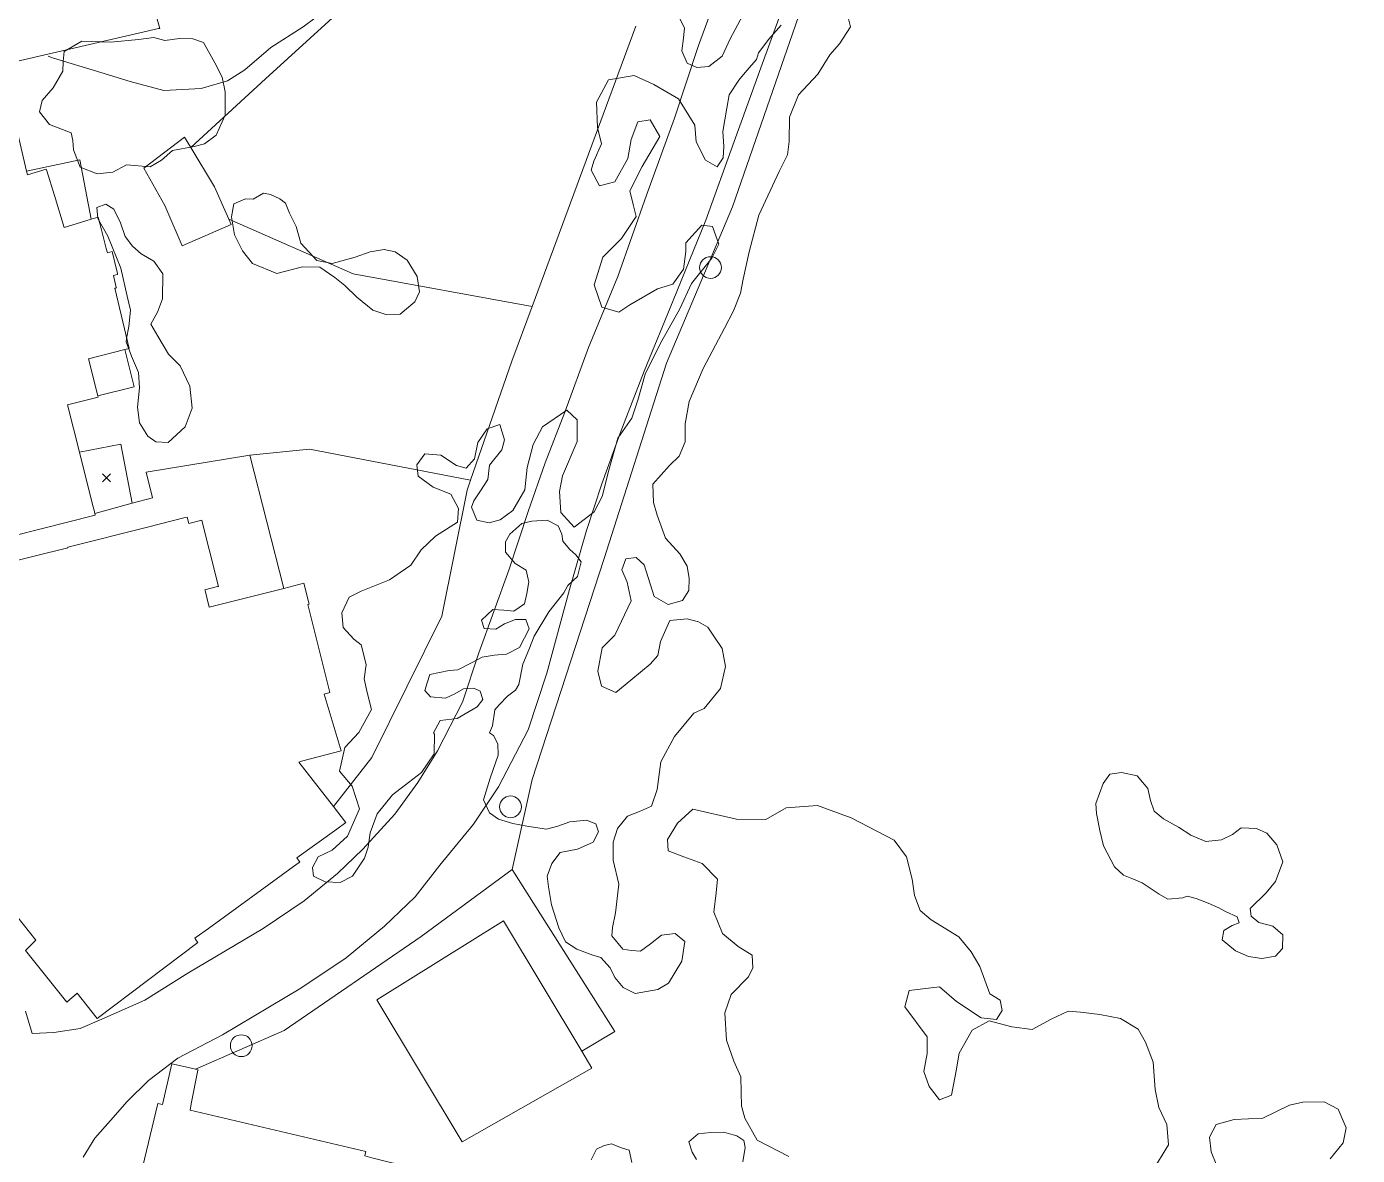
# Model space of a CAD drawing. Header units: metres. Extents: x 4652992 to 4879070, y 2074171 to 2309877.
# Drawn here: x 4653983.8 to 4654077.9, y 2307713.7 to 2307793.5 of the extents above; entities that cross this region are included whole.
import ezdxf

# ---------------------------------------------------------------- set-up
doc = ezdxf.new("R2010")
doc.units = ezdxf.units.M
doc.header["$MEASUREMENT"] = 0
doc.linetypes.add('DGN Style 3', pattern=[92.779933, 66.271381, -26.508552])
doc.layers.get('0').update_dxf_attribs({"color": 4, "lineweight": 0})
for name, color, linetype, lineweight in [('Level 18', 5, 'Continuous', 0), ('Level 20', 30, 'DGN Style 3', 0), ('Level 30', 5, 'Continuous', 0), ('Level 35', 4, 'Continuous', 0), ('Level 36', 1, 'Continuous', 0), ('Level 37', 3, 'Continuous', 0), ('Level 40', 1, 'Continuous', 0), ('Level 61', 4, 'Continuous', 0), ('Level 62', 4, 'Continuous', 0), ('Level 63', 3, 'Continuous', 0)]:
    doc.layers.add(name, color=color, linetype=linetype, lineweight=lineweight)

# ---------------------------------------------------------------- blocks, each defined once
blk = doc.blocks.new('POSTE')
at = {"color": 0, "linetype": 'ByBlock', "lineweight": -2}
blk.add_circle((0, 0), 0.770001, dxfattribs=at)
blk = doc.blocks.new('COTA')
at = {"color": 0, "linetype": 'ByBlock', "lineweight": -2, "ltscale": 10}
for p, q in [((0, 0), (-1.419522, -1.408457)), ((-1.408457, 1.419522), (0, 0)), ((1.419522, 1.408457), (0, 0)), ((0, 0), (1.408457, -1.419522))]:
    blk.add_line(p, q, dxfattribs=at)

msp = doc.modelspace()

# ---------------------------------------------------------------- linework, layer by layer
at = {"layer": 'Level 18', "color": 30}
for points in [[(4653983.690648, 2307723.862758, 1379.90629), (4653984.174625, 2307722.280322, 1379.961519), (4653985.710726, 2307722.353277, 1379.873191), (4653987.560364, 2307722.637256, 1379.654162), (4653989.101119, 2307723.299735, 1379.420823), (4653992.128164, 2307724.644824, 1379.046453), (4653995.174257, 2307726.542125, 1378.463228), (4654000.49836, 2307729.710566, 1377.028428), (4654003.400495, 2307731.649713, 1376.184339), (4654005.765271, 2307733.593549, 1375.460323), (4654007.542067, 2307735.300031, 1374.937755), (4654009.818498, 2307737.777362, 1374.048504), (4654011.44807, 2307740.025155, 1373.468543), (4654012.83441, 2307742.269759, 1372.894458), (4654014.612242, 2307745.698526, 1372.119086), (4654015.764118, 2307749.188545, 1371.379191), (4654017.872589, 2307755.022609, 1370.220599), (4654019.241705, 2307759.183348, 1369.527927), (4654020.442465, 2307762.623893, 1368.764784), (4654021.845998, 2307766.198192, 1367.795458), (4654023.503645, 2307770.771551, 1366.884497), (4654025.579039, 2307775.791305, 1365.603698), (4654027.607057, 2307781.536381, 1364.288775), (4654029.580168, 2307786.985358, 1362.976558), (4654031.282583, 2307792.135615, 1362.111469), (4654032.766425, 2307796.183421, 1361.08055)], [(4653987.768721, 2307713.540897, 1380.189143), (4653988.592617, 2307714.872884, 1380.027721), (4653989.716934, 2307716.116389, 1379.866477), (4653990.898606, 2307717.46227, 1379.671433), (4653992.388237, 2307718.95922, 1379.384256), (4653994.481138, 2307720.544288, 1378.956262), (4653997.63501, 2307722.188133, 1378.282717), (4654003.167618, 2307725.480658, 1377.056857), (4654006.384223, 2307727.629928, 1376.188147), (4654009.089455, 2307729.853616, 1375.356022), (4654011.261119, 2307731.93934, 1374.797859), (4654013.006996, 2307734.170094, 1374.217368), (4654015.372253, 2307737.06863, 1373.841609), (4654017.145573, 2307739.722062, 1373.200477), (4654019.235035, 2307743.751847, 1372.760596), (4654020.554193, 2307747.748706, 1371.679257), (4654022.16354, 2307753.674179, 1370.193568), (4654023.361388, 2307757.832028, 1369.274547), (4654024.460259, 2307761.133727, 1368.496697), (4654025.740671, 2307764.71508, 1367.70421), (4654027.443876, 2307769.104516, 1366.767944), (4654029.505855, 2307774.091824, 1365.610624), (4654031.808643, 2307779.787976, 1364.31021), (4654033.815509, 2307785.330169, 1362.944472), (4654035.686228, 2307790.543365, 1361.843059), (4654037.159197, 2307794.56151, 1361.084717)]]:
    msp.add_polyline3d(points, dxfattribs=at)
at = {"layer": 'Level 20', "linetype": 'Continuous'}
msp.add_polyline3d([(4653985.301924, 2307791.360137, 1377.77096), (4653985.600814, 2307791.258148, 1377.77096), (4653989.02051, 2307790.213606, 1377.170961), (4653991.10577, 2307789.570023, 1376.570961), (4653993.476134, 2307788.948842, 1376.27096), (4653996.127669, 2307789.084279, 1375.97096), (4653997.978054, 2307789.639399, 1375.370961), (4653999.199324, 2307790.40093, 1375.070961), (4654001.045857, 2307791.977451, 1374.47096), (4654003.341151, 2307793.446362, 1373.27096), (4654004.994318, 2307794.670245, 1372.97096)], dxfattribs=at)
at = {"layer": 'Level 30', "color": 1, "elevation": 1384.125303, "flags": 128}
msp.add_lwpolyline([(4654023.756305, 2307719.837707), (4654014.565859, 2307714.611401), (4654008.538509, 2307724.663729), (4654017.49115, 2307730.246522), (4654023.043582, 2307721.021812), (4654023.756305, 2307719.837707)], dxfattribs=at)
at = {"layer": 'Level 30', "color": 1}
for points in [[(4653990.525802, 2307802.747106, 1382.8017), (4653993.187995, 2307793.337676, 1383.6026), (4653993.110165, 2307793.318911, 1383.5768), (4653982.039516, 2307790.75719, 1379.9026), (4653983.780409, 2307783.233804, 1380.0961), (4653983.839128, 2307782.980048, 1380.1026), (4653985.161355, 2307783.390357, 1380.1026), (4653985.198259, 2307783.271432, 1380.0998), (4653985.740279, 2307781.524764, 1380.0575), (4653986.444682, 2307779.254812, 1380.0026), (4653987.595645, 2307779.611975, 1380.0026), (4653988.33278, 2307779.84072, 1380.0026), (4653988.83059, 2307779.995198, 1380.0026), (4653989.079627, 2307779.104954, 1379.9026), (4653989.39602, 2307777.781315, 1379.9026), (4653989.414802, 2307777.785804, 1383.4026), (4653989.48907, 2307777.475102, 1383.4026), (4653989.673597, 2307777.51921, 1383.4026), (4653989.828028, 2307777.556125, 1383.4026), (4653990.195778, 2307776.017635, 1383.4026), (4653990.213562, 2307775.943233, 1383.4026), (4653990.214238, 2307775.940408, 1383.4026), (4653990.189128, 2307775.934407, 1383.4026), (4653989.91634, 2307775.869201, 1383.4026), (4653990.1228, 2307775.00547, 1383.4026), (4653990.126946, 2307774.988125, 1383.4026), (4653990.089942, 2307774.97928, 1382.6516), (4653990.008701, 2307774.959861, 1381.0026), (4653991.02475, 2307770.709193, 1381.1198), (4653990.732745, 2307770.63578, 1381.128194), (4653988.144206, 2307769.984997, 1381.2026), (4653988.805577, 2307767.354344, 1381.2026), (4653988.830448, 2307767.255418, 1381.2026), (4653986.678544, 2307766.714409, 1380.8026), (4653987.52054, 2307763.365309, 1380.8026), (4653988.470397, 2307759.587182, 1380.8026), (4653988.546592, 2307759.28411, 1380.8026), (4653988.605313, 2307759.050542, 1380.8026), (4653988.639033, 2307758.916419, 1380.8026), (4653988.631958, 2307758.91464, 1380.8026), (4653979.105569, 2307756.519042, 1381.2026)], [(4653998.235721, 2307779.476263, 1378.225303), (4653994.785571, 2307777.963531, 1378.225303), (4653993.563784, 2307780.8118, 1378.625303), (4653992.078942, 2307783.45816, 1378.125303), (4653994.945657, 2307785.650498, 1378.125303), (4653995.383814, 2307784.925486, 1378.187201), (4653997.069261, 2307782.136601, 1378.425303), (4653998.06818, 2307779.858374, 1378.25403), (4653998.235721, 2307779.476263, 1378.225303)], [(4653979.532137, 2307754.822333, 1381.2026), (4653984.315841, 2307756.025002, 1381.2026), (4653986.694346, 2307756.622125, 1381.2026), (4653986.684113, 2307756.663335, 1383.0026), (4653992.324456, 2307758.08137, 1383.0026), (4653995.00123, 2307758.754336, 1383.0026), (4653995.131186, 2307758.787008, 1383.0026), (4653995.245247, 2307758.333321, 1383.0026), (4653996.171029, 2307758.566071, 1383.0026), (4653996.173771, 2307758.555162, 1383.0026), (4653996.693849, 2307756.486512, 1383.0471), (4653997.346827, 2307753.889244, 1383.1026), (4653997.281893, 2307753.872919, 1383.1161), (4653996.383878, 2307753.647149, 1383.3026), (4653996.395701, 2307753.600124, 1383.1719), (4653996.691394, 2307752.423984, 1379.9026), (4654001.959112, 2307753.748338, 1380.217167), (4654003.389774, 2307754.10802, 1380.3026), (4654003.761869, 2307752.627983, 1380.3026), (4654003.679883, 2307752.607371, 1383.4989), (4654003.659267, 2307752.602188, 1384.3026), (4654005.219454, 2307746.396424, 1384.4036), (4654004.814341, 2307746.274516, 1384.5026), (4654006.02229, 2307742.260374, 1384.7253), (4654003.208096, 2307741.518923, 1381.5131), (4654003.023759, 2307741.470208, 1381.3026), (4654005.475164, 2307738.320848, 1381.376818), (4654006.326706, 2307737.226858, 1381.4026), (4654006.346599, 2307737.201301, 1381.4026), (4654005.703985, 2307736.73419, 1381.4026), (4654002.885255, 2307734.68528, 1381.4026), (4654003.051464, 2307734.456624, 1383.7196), (4654003.093292, 2307734.39908, 1384.3026), (4654002.909176, 2307734.265249, 1384.2977), (4653996.644021, 2307729.711162, 1384.1286), (4653995.770305, 2307729.076066, 1384.1051), (4653995.678931, 2307729.009647, 1384.1026), (4653995.799978, 2307728.829686, 1384.1026), (4653995.884671, 2307728.703773, 1384.1026), (4653988.77777, 2307723.340225, 1384.1253), (4653987.365053, 2307725.136689, 1382.2253), (4653986.613004, 2307724.49806, 1382.2253), (4653983.694748, 2307728.14956, 1382.2253), (4653984.433143, 2307728.865015, 1382.2253), (4653983.090996, 2307730.571739, 1384.3253)], [(4653995.415088, 2307717.294863, 1382.0689), (4653995.344135, 2307716.867302, 1384.3426), (4654007.76463, 2307713.939128, 1384.6253), (4654007.766987, 2307713.936725, 1383.1515), (4654007.687822, 2307713.627218, 1382.4426), (4654008.198735, 2307713.496539, 1382.4674), (4654009.609699, 2307713.135649, 1382.5358), (4654009.750644, 2307713.099599, 1382.5426), (4654006.731935, 2307701.297399, 1382.6253), (4654004.532876, 2307701.864035, 1383.0162), (4654004.384243, 2307701.902334, 1383.0426), (4654004.456655, 2307702.226231, 1384.251), (4654004.504099, 2307702.438446, 1385.0426), (4653990.257166, 2307705.623552, 1385.1377), (4653993.051546, 2307717.324657, 1384.5426), (4653993.382885, 2307717.247596, 1382.1426), (4653994.054894, 2307720.137037, 1382.1426), (4653995.022098, 2307719.912091, 1382.1426), (4653995.712699, 2307719.751475, 1382.1426), (4653995.898859, 2307719.708179, 1382.1426), (4653995.895914, 2307719.695514, 1382.1524), (4653995.415088, 2307717.294863, 1382.0689)]]:
    msp.add_polyline3d(points, dxfattribs=at)
at = {"layer": 'Level 35', "elevation": 1379.321088, "flags": 128}
msp.add_lwpolyline([(4653988.33278, 2307779.84072), (4653987.547313, 2307784.047835), (4653983.780409, 2307783.233804)], dxfattribs=at)
at = {"layer": 'Level 35', "extrusion": (0.0358623046725575, 0.009003321372391, 0.9993161838516567), "elevation": 189059.911423, "flags": 128}
msp.add_lwpolyline([(1105078.806798, -5072323.042818), (1105078.802434, -5072325.712825), (1105081.52021, -5072325.712825)], dxfattribs=at)
at = {"layer": 'Level 35'}
msp.add_polyline3d([(4654001.959112, 2307753.748338, 1378.821088), (4653999.567612, 2307763.159999, 1378.821088), (4653992.228266, 2307761.954194, 1379.021088), (4653992.673021, 2307760.152257, 1379.421088), (4653991.235286, 2307759.762855, 1379.687453), (4653988.605313, 2307759.050542, 1380.174701)], dxfattribs=at)
at = {"layer": 'Level 36'}
msp.add_polyline3d([(4653995.712699, 2307719.751475, 1381.966746), (4654002.00056, 2307722.479894, 1381.966746), (4654011.688727, 2307729.141881, 1380.366747), (4654018.103193, 2307733.866198, 1379.866747), (4654025.376514, 2307722.42803, 1379.866747), (4654023.043582, 2307721.021812, 1379.866747)], dxfattribs=at)
at = {"layer": 'Level 37', "extrusion": (0.2809797300971458, 0.2512396874609295, 0.9262445739215261), "elevation": 1888760.393278, "flags": 128}
msp.add_lwpolyline([(-1381811.964863, -4637768.737296), (-1381801.816996, -4637760.206252), (-1381793.052072, -4637755.915022)], dxfattribs=at)
at = {"layer": 'Level 37', "extrusion": (0.2776794023428287, -0.0505303697443126, 0.9593439587801826), "elevation": 1177030.456362, "flags": 128}
msp.add_lwpolyline([(3103698.916557, -3995890.015915), (3103700.093978, -3995894.267622), (3103699.968072, -3995906.341886)], dxfattribs=at)
at = {"layer": 'Level 37'}
for points in [[(4654018.103193, 2307733.866198, 1379.8667), (4654019.527773, 2307740.234184, 1377.4211), (4654024.610349, 2307755.854862, 1374.4211), (4654029.018256, 2307769.679492, 1370.5211), (4654033.695976, 2307780.731669, 1368.4211), (4654040.387776, 2307800.037999, 1363.1535), (4654049.217695, 2307825.033381, 1358.4635), (4654053.323286, 2307835.793734, 1357.2735), (4654064.56222, 2307849.963315, 1354.8935), (4654083.019404, 2307868.957984, 1349.9235), (4654095.326872, 2307881.446049, 1348.7335), (4654114.482277, 2307902.768604, 1340.9635)], [(4654006.993782, 2307795.549119, 1373.7211), (4654000.660098, 2307789.773948, 1376.1211), (4653995.383814, 2307784.925486, 1376.950469)], [(4654005.475164, 2307738.320848, 1379.709231), (4654008.192248, 2307741.799845, 1379.4211), (4654013.143725, 2307751.770384, 1376.6211), (4654014.920942, 2307760.688823, 1374.3211), (4654015.165035, 2307761.390461, 1374.213265), (4654018.089966, 2307769.798063, 1372.9211), (4654019.528042, 2307773.676084, 1372.105553), (4654021.440286, 2307778.832784, 1371.0211), (4654026.848187, 2307793.488874, 1368.2211)]]:
    msp.add_polyline3d(points, dxfattribs=at)
at = {"layer": 'Level 40', "color": 3}
for points in [[(4654041.817901, 2307794.301099, 1364.2), (4654042.044519, 2307793.447627, 1364.8), (4654041.266728, 2307792.251775, 1364.8), (4654040.567747, 2307791.470109, 1364.8), (4654039.718458, 2307790.098294, 1365.4), (4654038.347763, 2307788.646472, 1366.3), (4654037.72092, 2307787.053588, 1366.6), (4654037.700029, 2307785.342198, 1366.6), (4654037.578998, 2307784.386047, 1366.6), (4654036.990576, 2307783.216878, 1366.6), (4654035.55647, 2307780.136984, 1367.5), (4654034.864419, 2307777.529979, 1368.7), (4654034.442202, 2307775.606485, 1369.6), (4654034.252019, 2307774.607413, 1369.6), (4654033.771943, 2307773.361136, 1369.6), (4654033.116377, 2307772.149808, 1369.6), (4654031.607775, 2307769.294754, 1370.5), (4654030.622357, 2307766.95128, 1371.4), (4654030.346746, 2307765.377035, 1372), (4654030.345755, 2307764.100679, 1372), (4654029.91191, 2307763.092888, 1372), (4654029.24235, 2307762.435954, 1372), (4654028.047181, 2307761.110853, 1372.6), (4654028.104427, 2307759.823961, 1372.6), (4654028.356142, 2307758.923528, 1372.6), (4654028.951225, 2307757.286666, 1372.6), (4654029.974161, 2307756.193329, 1373.2), (4654030.497868, 2307755.310179, 1373.5), (4654030.632901, 2307754.434198, 1373.5), (4654030.593475, 2307753.592921, 1373.5), (4654030.158093, 2307752.891035, 1373.5), (4654029.13859, 2307752.608551, 1373.5), (4654028.15846, 2307753.167396, 1373.5), (4654027.443032, 2307755.40458, 1374.4), (4654026.881882, 2307755.940236, 1374.4), (4654026.140397, 2307755.845455, 1374.4), (4654025.868653, 2307755.05145, 1374.4), (4654026.246993, 2307754.188705, 1374.4), (4654026.536433, 2307752.859049, 1374.4), (4654025.378847, 2307750.449934, 1375), (4654024.470799, 2307749.533518, 1376.2), (4654024.160487, 2307747.903603, 1376.2), (4654024.435557, 2307746.821904, 1376.2), (4654025.434006, 2307746.381874, 1376.2), (4654026.502397, 2307747.256991, 1376.2), (4654027.87581, 2307748.380083, 1375), (4654028.415209, 2307748.999094, 1375), (4654028.603905, 2307749.990379, 1375), (4654029.268405, 2307751.480044, 1374.7), (4654030.496, 2307751.599195, 1374.7), (4654031.297528, 2307751.379272, 1374.7), (4654031.94963, 2307751.00745, 1374.7), (4654032.372079, 2307750.37861, 1374.7), (4654032.963889, 2307749.486694, 1375), (4654033.206054, 2307748.228374, 1375), (4654032.848443, 2307746.665691, 1375), (4654031.678613, 2307745.264328, 1375), (4654030.951638, 2307744.924646, 1375), (4654029.593221, 2307743.273777, 1375.3), (4654028.627345, 2307741.47481, 1376.5), (4654028.373999, 2307739.523271, 1377.4), (4654027.968314, 2307738.337537, 1377.4), (4654027.117159, 2307737.963765, 1377.4), (4654026.27702, 2307737.648081, 1377.4), (4654025.568581, 2307736.763509, 1377.4), (4654025.264889, 2307735.798596, 1377.4), (4654025.263897, 2307734.532401, 1377.4), (4654025.658443, 2307732.825871, 1378.3), (4654025.413263, 2307730.808293, 1378.9), (4654025.214617, 2307729.764677, 1378.9), (4654025.161949, 2307729.173449, 1378.9), (4654025.941534, 2307728.236785, 1378.9), (4654026.54591, 2307728.155348, 1378.6), (4654027.191792, 2307728.087544, 1378.6), (4654027.890331, 2307728.611201, 1378.6), (4654028.668622, 2307729.239398, 1378.6), (4654029.64709, 2307729.346383, 1378.6), (4654030.319956, 2307728.791707, 1378.6), (4654030.112765, 2307727.388313, 1378.6), (4654029.157933, 2307725.832079, 1378.6), (4654028.412776, 2307725.377811, 1378.6), (4654026.801902, 2307725.094997, 1378.6), (4654025.964144, 2307725.524832, 1378.9), (4654025.382214, 2307726.241782, 1378.9), (4654025.031038, 2307726.913032, 1378.9), (4654024.391384, 2307727.641454, 1378.9), (4654023.825464, 2307727.813758, 1378.9), (4654022.68985, 2307728.24136, 1379.2), (4654021.890923, 2307728.760545, 1379.2), (4654021.421979, 2307729.755663, 1379.2), (4654020.890328, 2307731.364697, 1379.2), (4654020.674421, 2307732.650368, 1378.9), (4654020.576067, 2307733.391961, 1378.9), (4654020.925817, 2307734.285383, 1378.9), (4654021.495337, 2307735.075017, 1378.9), (4654022.73482, 2307735.313766, 1378), (4654023.849681, 2307735.815641, 1378), (4654024.224461, 2307736.524547, 1378), (4654024.035055, 2307737.10438, 1378), (4654023.363842, 2307737.358063, 1378), (4654022.18543, 2307737.248615, 1378.3), (4654021.346207, 2307736.933308, 1378.3), (4654020.52904, 2307736.734058, 1378.3), (4654019.1524, 2307736.923789, 1378.9), (4654018.171273, 2307737.118437, 1378.9), (4654017.154454, 2307737.440524, 1378.9), (4654016.517031, 2307737.867889, 1378.9), (4654016.094417, 2307738.794273, 1378.9), (4654016.565736, 2307740.32561, 1378.9), (4654017.117984, 2307741.955399, 1377.7), (4654017.088323, 2307742.745053, 1377.7), (4654016.783106, 2307743.348261, 1377.7), (4654016.516098, 2307743.521858, 1377.7), (4654016.731938, 2307744.035032, 1376.8), (4654016.884519, 2307745.151821, 1376.8), (4654017.19369, 2307745.513025, 1376.8), (4654017.789857, 2307746.11907, 1376.8), (4654018.352769, 2307746.550583, 1376.8), (4654018.593567, 2307746.941515, 1375.9), (4654018.870871, 2307748.397728, 1375.9), (4654019.30244, 2307749.400091, 1375.9), (4654019.664927, 2307750.355703, 1375.9), (4654020.715534, 2307752.081208, 1375.9), (4654021.770941, 2307753.431296, 1375.6), (4654022.049013, 2307753.943266, 1374.3195), (4654022.732224, 2307754.574244, 1374.1), (4654022.990503, 2307755.613847, 1374.1), (4654022.603331, 2307756.115133, 1374.1), (4654022.19391, 2307756.499632, 1374.1), (4654021.701581, 2307757.082467, 1374.1), (4654021.616155, 2307757.584354, 1374.1), (4654021.367458, 2307758.179342, 1374.1), (4654020.598091, 2307758.574886, 1374.1), (4654019.496045, 2307758.491108, 1374.1), (4654018.800909, 2307758.326347, 1374.1), (4654017.936367, 2307757.589097, 1374.1), (4654017.650701, 2307757.039742, 1374.1), (4654017.633505, 2307756.315736, 1374.1), (4654018.325147, 2307755.511366, 1374.1), (4654019.094814, 2307755.029414, 1375), (4654019.24932, 2307754.402555, 1375), (4654019.298772, 2307754.201922, 1375), (4654019.143273, 2307753.385378, 1375), (4654018.986876, 2307752.642035, 1375.3), (4654018.226377, 2307752.127653, 1375.3), (4654017.518838, 2307752.207803, 1375.3), (4654016.742125, 2307752.241191, 1375.3), (4654015.937103, 2307751.493545, 1375.3), (4654016.127376, 2307750.911119, 1375.3), (4654016.96216, 2307750.866225, 1375.3), (4654017.573336, 2307751.228825, 1375.3), (4654018.358593, 2307751.556801, 1375.3), (4654019.0772, 2307751.534966, 1375.3), (4654019.314371, 2307750.88276, 1375.3), (4654018.641689, 2307749.564291, 1375.3), (4654017.849664, 2307749.157642, 1375.3), (4654017.707058, 2307749.084424, 1375.3), (4654016.8501, 2307749.012663, 1375.3), (4654015.981994, 2307748.882592, 1375.3), (4654015.243559, 2307748.484685, 1375.3), (4654014.267674, 2307747.997028, 1376.2), (4654013.654703, 2307747.937502, 1376.2), (4654012.279466, 2307747.666778, 1376.2), (4654012.103958, 2307747.073623, 1376.2), (4654011.941667, 2307746.525138, 1376.2), (4654012.338925, 2307746.083621, 1376.2), (4654013.404638, 2307745.992844, 1376.2), (4654014.061984, 2307746.28533, 1376.2), (4654014.672426, 2307746.647547, 1376.2), (4654015.401292, 2307746.684067, 1376.2), (4654015.842827, 2307746.475504, 1376.2), (4654016.03284, 2307745.893895, 1376.2), (4654015.632128, 2307745.369174, 1376.2), (4654014.231474, 2307744.547596, 1377.1), (4654013.024384, 2307744.412913, 1378), (4654012.542667, 2307743.526436, 1378), (4654012.63207, 2307743.438471, 1378.6), (4654012.608944, 2307742.058135, 1378.6), (4654011.697279, 2307740.733695, 1378.6), (4654010.780549, 2307740.012354, 1378.6), (4654009.657293, 2307739.151273, 1378.6), (4654008.561074, 2307737.802968, 1378.6), (4654008.064665, 2307736.456053, 1378.6), (4654007.934514, 2307735.458044, 1378.6), (4654007.66419, 2307734.668488, 1378.6), (4654006.821062, 2307733.390188, 1378.6), (4654005.959321, 2307732.958704, 1378.6), (4654004.885994, 2307732.990737, 1378.6), (4654004.063377, 2307733.394699, 1378.6), (4654004.000581, 2307734.00947, 1378.6), (4654004.386552, 2307734.776209, 1378.6), (4654005.375003, 2307735.242787, 1378.6), (4654006.462895, 2307736.231654, 1378.6), (4654007.312085, 2307738.171159, 1378.6), (4654006.80414, 2307739.772094, 1379.5), (4654005.905771, 2307740.827526, 1380.1), (4654006.283297, 2307742.495132, 1380.1), (4654007.264323, 2307743.562187, 1380.1), (4654008.17162, 2307745.184545, 1380.1), (4654007.862389, 2307746.38753, 1380.1), (4654007.651267, 2307747.362034, 1379.5), (4654007.781236, 2307748.358568, 1379.5), (4654007.447134, 2307749.747992, 1379.5), (4654006.917771, 2307750.167091, 1379.8), (4654006.174059, 2307750.976123, 1379.8), (4654006.073285, 2307752.018065, 1379.8), (4654006.582352, 2307753.119105, 1379.8), (4654007.44242, 2307753.549212, 1379.8), (4654009.450731, 2307754.352022, 1379.8), (4654010.952652, 2307755.393501, 1378.6), (4654011.684281, 2307756.470808, 1377.4), (4654012.696053, 2307757.434809, 1376.2), (4654014.245286, 2307758.425874, 1375.3), (4654014.306881, 2307759.381828, 1375.3), (4654013.776886, 2307760.395, 1375.3), (4654012.535076, 2307760.893415, 1375.6), (4654011.456979, 2307761.669988, 1376.2), (4654011.369273, 2307762.473089, 1376.2), (4654011.941489, 2307763.265669, 1376.2), (4654013.065158, 2307763.162805, 1376.2), (4654014.165593, 2307762.435585, 1375.3), (4654014.851048, 2307762.238613, 1375.3), (4654015.459767, 2307762.90406, 1375.3), (4654015.681859, 2307764.070028, 1375.3), (4654016.346065, 2307765.026901, 1375.3), (4654017.247431, 2307765.331424, 1375.3), (4654017.581005, 2307764.236388, 1375.3), (4654017.389733, 2307763.548407, 1375.3), (4654016.518139, 2307762.451303, 1375.3), (4654016.398217, 2307761.437842, 1375), (4654015.883168, 2307760.632306, 1375), (4654015.390322, 2307759.943398, 1375), (4654015.243371, 2307759.488331, 1375), (4654015.610468, 2307758.56774, 1375), (4654016.492267, 2307758.38209, 1374.7), (4654017.256064, 2307758.5935, 1374.7), (4654018.166816, 2307759.260143, 1374.7), (4654019.013257, 2307760.708721, 1374.1), (4654019.162591, 2307762.298563, 1373.5), (4654019.590681, 2307763.912077, 1373.5), (4654020.254038, 2307765.175336, 1373.5), (4654021.986926, 2307766.34679, 1373.5), (4654022.701278, 2307765.65851, 1373.5), (4654022.71393, 2307764.139413, 1373.5), (4654021.674789, 2307761.694215, 1374.1), (4654021.4635, 2307760.584678, 1374.1), (4654021.545388, 2307759.113716, 1374.1), (4654022.494148, 2307758.076368, 1374.1), (4654023.909545, 2307759.150225, 1372.9), (4654024.481695, 2307760.250697, 1372.9), (4654024.954582, 2307762.099469, 1372.9), (4654025.573624, 2307764.374805, 1371.7), (4654026.574129, 2307765.789035, 1370.5), (4654026.995345, 2307767.04566, 1370.5), (4654027.528321, 2307768.889289, 1370.5), (4654028.578688, 2307771.046364, 1369.9), (4654029.962661, 2307773.498664, 1368.7), (4654030.789895, 2307775.288611, 1368.7), (4654032.225244, 2307777.079279, 1368.7), (4654032.719784, 2307778.080159, 1368.7), (4654032.288357, 2307779.326918, 1368.7), (4654031.515677, 2307779.420063, 1368.7), (4654030.395423, 2307778.181363, 1369.3), (4654030.400522, 2307777.569993, 1369.3), (4654030.223943, 2307776.323477, 1369.3), (4654029.473265, 2307775.2525, 1369.3), (4654028.377448, 2307774.921736, 1369.3), (4654026.430531, 2307773.79217, 1369.9), (4654025.664081, 2307773.274137, 1369.9), (4654024.458127, 2307773.636595, 1369.9), (4654023.907761, 2307775.210162, 1369.9), (4654024.522202, 2307777.161299, 1369.9), (4654025.848388, 2307778.476213, 1369), (4654026.876105, 2307780.042141, 1369), (4654026.670354, 2307780.87711, 1369), (4654026.428443, 2307781.841443, 1369), (4654027.30283, 2307783.559964, 1369), (4654028.55958, 2307785.690507, 1369), (4654027.871615, 2307786.86606, 1369), (4654026.995724, 2307786.735734, 1369), (4654026.514992, 2307785.488287, 1369), (4654026.288243, 2307784.127994, 1369.6), (4654025.36728, 2307782.481476, 1369.6), (4654024.282907, 2307782.209855, 1369.6), (4654023.701253, 2307783.302281, 1369.6), (4654023.882924, 2307783.937201, 1369.6), (4654024.421819, 2307785.171947, 1369.6), (4654024.155168, 2307786.323512, 1369.6), (4654024.070181, 2307788.109971, 1369.6), (4654024.921497, 2307789.709277, 1369.6), (4654026.741537, 2307790.016608, 1369.6), (4654028.137098, 2307789.371584, 1369.6), (4654029.873805, 2307788.361519, 1368.7), (4654031.039749, 2307786.48545, 1367.5), (4654031.119885, 2307785.306661, 1367.5), (4654031.786853, 2307784.010665, 1367.5), (4654032.610942, 2307783.540087, 1367.5), (4654033.039026, 2307784.188941, 1367.5), (4654033.067583, 2307784.97878, 1367.5), (4654032.997615, 2307786.035527, 1366.9), (4654033.285994, 2307787.696482, 1366.3), (4654033.465903, 2307788.641416, 1366.3), (4654034.149793, 2307789.669506, 1366.3), (4654034.707416, 2307790.354974, 1366.3), (4654035.380416, 2307791.146587, 1365.7), (4654035.529269, 2307791.607676, 1365.7), (4654036.261267, 2307792.565699, 1365.7), (4654037.122129, 2307793.559248, 1365.7)], [(4654034.396203, 2307794.231652, 1365.4), (4654033.5338, 2307792.608657, 1366.6), (4654032.960308, 2307791.368174, 1367.2), (4654032.028692, 2307790.636094, 1367.2), (4654031.161846, 2307790.564492, 1367.2), (4654030.491, 2307790.882282, 1367.2), (4654030.108586, 2307791.754686, 1367.2), (4654030.218342, 2307792.651141, 1367.2), (4654030.294403, 2307793.370647, 1367.2), (4654029.707199, 2307794.524113, 1367.5)], [(4653986.432412, 2307791.698867, 1379.8), (4653987.692319, 2307792.442844, 1380.1), (4653989.734104, 2307792.36646, 1381), (4653991.702171, 2307792.545945, 1381.6), (4653992.783124, 2307792.682698, 1381.6), (4653993.562605, 2307792.468052, 1381.6), (4653994.586992, 2307792.616085, 1381.6), (4653995.522473, 2307792.605461, 1381.6), (4653996.291026, 2307792.334191, 1381.6), (4653997.08405, 2307790.904734, 1380.7), (4653997.608779, 2307789.88476, 1379.5), (4653997.830483, 2307788.84953, 1378.9), (4653997.810198, 2307787.200273, 1378.9), (4653997.188209, 2307785.789265, 1378.9), (4653996.36713, 2307785.185596, 1378.9), (4653995.62193, 2307784.980097, 1378.9), (4653994.096438, 2307784.694166, 1378.9), (4653993.321038, 2307784.022203, 1378.9), (4653992.52579, 2307783.536899, 1378.3), (4653990.847618, 2307783.694538, 1378.3), (4653989.866058, 2307783.181061, 1378.3), (4653988.779343, 2307783.043241, 1378.3), (4653987.574146, 2307783.520254, 1378.3), (4653987.099423, 2307784.738314, 1378.3), (4653987.048633, 2307785.39879, 1378.3), (4653986.920549, 2307785.946202, 1379.2), (4653985.389493, 2307786.539463, 1379.8), (4653984.680874, 2307787.447813, 1379.8), (4653984.889259, 2307788.232035, 1379.8), (4653985.650699, 2307789.141717, 1379.8), (4653986.342193, 2307790.30126, 1379.8), (4653986.358988, 2307791.005723, 1379.8), (4653986.432412, 2307791.698867, 1379.8)], [(4653999.788652, 2307781.250453, 1378), (4654000.521396, 2307781.695465, 1378), (4654001.03206, 2307781.593535, 1378), (4654001.68035, 2307781.286765, 1378), (4654002.090818, 2307780.968346, 1378), (4654002.36855, 2307780.262567, 1378), (4654002.840646, 2307779.340645, 1378), (4654003.172193, 2307778.154682, 1376.8), (4654004.308752, 2307776.921224, 1376.2), (4654005.38957, 2307776.705643, 1376.2), (4654007.001632, 2307777.154326, 1376.5), (4654008.076848, 2307777.532329, 1376.5), (4654009.051645, 2307777.693338, 1376.5), (4654009.847448, 2307777.534562, 1376.5), (4654010.680768, 2307776.953588, 1376.5), (4654011.405305, 2307775.801897, 1376.5), (4654011.550587, 2307774.706529, 1376.5), (4654011.23871, 2307773.998551, 1376.5), (4654010.190372, 2307773.141171, 1376.5), (4654009.180541, 2307773.105524, 1376.5), (4654008.25361, 2307773.40631, 1375.9), (4654007.13241, 2307774.341532, 1375.9), (4654006.284787, 2307775.162934, 1375.9), (4654005.564296, 2307775.721777, 1375.9), (4654004.524083, 2307776.463024, 1375.9), (4654003.285313, 2307776.472839, 1375.9), (4654001.464885, 2307776.007452, 1376.8), (4653999.757593, 2307776.70381, 1377.4), (4653999.04691, 2307777.614941, 1377.4), (4653998.483855, 2307778.731781, 1378), (4653998.257907, 2307780.018591, 1378), (4653998.431653, 2307780.929995, 1378), (4653999.267092, 2307781.295421, 1378), (4653999.788652, 2307781.250453, 1378)], [(4653991.196805, 2307770.16913, 1380.4), (4653990.807825, 2307771.184368, 1379.8), (4653990.851165, 2307771.41166, 1379.8), (4653991.013687, 2307772.263996, 1379.8), (4653991.117148, 2307773.422997, 1379.8), (4653990.894188, 2307774.411134, 1379.8), (4653990.448262, 2307776.387436, 1379.8), (4653989.526284, 2307778.636288, 1379.5), (4653988.82589, 2307779.897194, 1379.5), (4653988.74023, 2307780.68142, 1379.5), (4653989.371762, 2307780.909473, 1379.5), (4653989.951511, 2307780.557763, 1379.5), (4653990.412001, 2307779.58077, 1379.5), (4653990.755915, 2307778.625486, 1380.1), (4653991.270105, 2307777.933397, 1380.1), (4653991.873354, 2307777.400416, 1380.1), (4653992.767647, 2307776.868029, 1380.4), (4653993.418739, 2307775.972198, 1380.4), (4653993.376835, 2307774.212905, 1380.4), (4653993.023177, 2307773.281728, 1380.4), (4653992.567215, 2307772.429838, 1380.4), (4653993.04865, 2307771.567885, 1380.4), (4653993.804469, 2307770.297745, 1380.4), (4653994.646832, 2307769.481775, 1380.4), (4653995.313571, 2307768.052703, 1380.4), (4653995.484614, 2307766.486716, 1380.4), (4653994.998696, 2307765.169379, 1380.4), (4653993.788376, 2307764.055117, 1380.4), (4653992.918374, 2307764.110453, 1380.4), (4653992.350338, 2307764.518159, 1380.4), (4653991.766576, 2307765.459349, 1380.4), (4653991.622038, 2307766.548815, 1380.4), (4653991.768695, 2307767.93385, 1380.4), (4653991.68072, 2307769.012048, 1380.4), (4653991.196805, 2307770.16913, 1380.4)], [(4654059.890442, 2307739.948121, 1367.5), (4654060.361357, 2307740.607627, 1367.5), (4654061.191296, 2307740.7324, 1367.5), (4654062.313483, 2307740.488965, 1366.9), (4654063.064012, 2307739.586234, 1366.9), (4654063.248554, 2307738.737955, 1366.9), (4654063.509867, 2307737.990385, 1366.9), (4654064.157464, 2307737.455992, 1366.9), (4654065.21904, 2307736.873719, 1366.3), (4654066.089476, 2307736.294756, 1366.3), (4654067.158467, 2307735.850459, 1366.3), (4654068.278074, 2307735.976312, 1366.3), (4654069.040515, 2307736.3471, 1366.3), (4654069.646851, 2307736.806876, 1366.3), (4654070.73442, 2307736.764974, 1366.3), (4654071.480393, 2307736.442815, 1366.3), (4654072.186291, 2307735.606519, 1366.3), (4654072.595589, 2307734.423052, 1366.3), (4654072.097189, 2307733.013672, 1366.3), (4654071.427203, 2307732.218421, 1366.3), (4654070.293884, 2307731.108946, 1366.3), (4654070.364961, 2307730.572702, 1366.3), (4654070.912406, 2307730.116011, 1366.3), (4654071.901862, 2307729.861722, 1366.3), (4654072.594685, 2307729.260191, 1366.3), (4654072.580779, 2307728.276737, 1366.3), (4654072.075035, 2307727.738889, 1366.3), (4654071.122345, 2307727.579721, 1366.3), (4654070.167155, 2307727.711113, 1366.3), (4654069.265035, 2307728.122071, 1366.3), (4654068.31548, 2307728.890567, 1366.3), (4654068.442982, 2307729.561516, 1366.3), (4654069.028099, 2307729.909613, 1366.3), (4654069.525757, 2307730.10099, 1366.3), (4654069.377862, 2307730.53645, 1366.3), (4654068.539621, 2307730.891096, 1366.6), (4654068.071582, 2307731.157925, 1366.6), (4654067.325793, 2307731.479862, 1366.6), (4654066.468873, 2307731.823854, 1366.6), (4654065.842348, 2307731.975992, 1367.2), (4654065.533, 2307731.863533, 1367.2), (4654064.480857, 2307731.78254, 1367.2), (4654063.857227, 2307732.138052, 1367.2), (4654062.663086, 2307732.923685, 1367.8), (4654061.91843, 2307733.245132, 1367.8), (4654061.329534, 2307733.47778, 1367.8), (4654060.693321, 2307734.067222, 1367.8), (4654059.916366, 2307735.540533, 1367.5), (4654059.663418, 2307736.633435, 1367.5), (4654059.431691, 2307737.83799, 1367.5), (4654059.392548, 2307738.540893, 1367.5), (4654059.890442, 2307739.948121, 1367.5)], [(4654037.6647, 2307713.5802, 1377.5736), (4654035.4477, 2307714.7347, 1378.4736), (4654034.5596, 2307716.3018, 1378.4736), (4654034.348, 2307717.0586, 1378.4736), (4654034.3243, 2307717.1435, 1378.4736), (4654034.316, 2307718.139, 1378.4736), (4654034.2702, 2307719.2233, 1377.2736), (4654033.7846, 2307720.3152, 1377.2736), (4654033.2766, 2307721.8098, 1377.2736), (4654033.1462, 2307723.7275, 1377.2736), (4654033.5927, 2307725.033, 1377.2736), (4654034.821, 2307726.2832, 1377.2736), (4654035.1397, 2307726.917, 1377.2736), (4654035.0714, 2307727.8243, 1376.3736), (4654034.0932, 2307728.417, 1376.3736), (4654032.9785, 2307729.3359, 1376.3736), (4654032.3742, 2307730.8516, 1376.3736), (4654032.5346, 2307732.2157, 1376.3736), (4654032.6219, 2307733.1955, 1376.3736), (4654031.5437, 2307734.3067, 1376.3736), (4654030.2419, 2307734.7644, 1376.3736), (4654029.1313, 2307735.1841, 1376.3736), (4654029.0863, 2307735.9908, 1376.3736), (4654029.8021, 2307737.1451, 1376.3736), (4654030.882, 2307738.1273, 1376.3736), (4654033.974, 2307737.4238, 1375.4736), (4654036.0431, 2307737.4157, 1375.1736), (4654037.4891, 2307738.2274, 1375.1736), (4654039.7051, 2307738.3867, 1375.1736), (4654042.0749, 2307737.5314, 1373.9736), (4654045.1204, 2307735.9352, 1373.0736), (4654045.9928, 2307734.7604, 1373.0736), (4654046.3894, 2307733.1791, 1373.0736), (4654046.5715, 2307732.0411, 1373.0736), (4654046.9639, 2307730.9616, 1373.0736), (4654047.736, 2307730.3076, 1373.0736), (4654049.6838, 2307729.1199, 1372.4736), (4654050.5752, 2307728.0409, 1372.4736), (4654051.1784, 2307727.0191, 1372.4736), (4654051.8967, 2307725.0703, 1372.1736), (4654052.6104, 2307724.628, 1372.1736), (4654052.7701, 2307723.8943, 1372.1736), (4654052.3531, 2307723.2749, 1372.1736), (4654051.2776, 2307723.3877, 1372.1736), (4654049.5283, 2307724.5433, 1373.0736), (4654048.3314, 2307725.5818, 1373.0736), (4654046.187, 2307725.3055, 1373.0736), (4654045.8707, 2307724.1661, 1373.0736), (4654047.4602, 2307722.048, 1373.0736), (4654047.4505, 2307720.8556, 1373.6736), (4654047.2121, 2307719.6017, 1373.6736), (4654047.6041, 2307718.5233, 1373.6736), (4654048.3205, 2307717.5808, 1373.6736), (4654049.1794, 2307717.9112, 1373.6736), (4654049.5095, 2307719.6473, 1373.6736), (4654049.7229, 2307720.8949, 1372.7736), (4654050.6296, 2307722.5192, 1372.7736), (4654051.8511, 2307723.1791, 1372.7736), (4654053.4511, 2307722.7565, 1372.1736), (4654054.8915, 2307722.5628, 1371.2736), (4654056.2301, 2307723.3018, 1371.2736), (4654057.4355, 2307723.8663, 1371.2736), (4654058.3095, 2307723.7891, 1370.6736), (4654059.6758, 2307723.6189, 1370.6736), (4654061.1199, 2307723.3327, 1370.6736), (4654062.3776, 2307722.5785, 1369.7736), (4654062.9049, 2307721.6689, 1369.7736), (4654063.4365, 2307720.2554, 1369.7736), (4654063.5682, 2307718.3173, 1369.7736), (4654063.826, 2307717.0535, 1369.4736), (4654064.3946, 2307715.8335, 1369.4736), (4654064.5222, 2307714.3988, 1369.4736), (4654063.3635, 2307712.5138, 1369.4736)], [(4654067.9434, 2307712.9231, 1369.7736), (4654067.531, 2307713.9103, 1369.7736), (4654067.4262, 2307714.9373, 1369.7736), (4654067.8995, 2307715.8498, 1369.7736), (4654069.1664, 2307716.2027, 1369.7736), (4654071.1863, 2307716.291, 1368.8736), (4654073.0685, 2307717.2141, 1367.9736), (4654074.0118, 2307717.4308, 1367.9736), (4654075.5161, 2307717.4356, 1367.9736), (4654076.5231, 2307716.9335, 1367.9736), (4654077.0742, 2307715.614, 1367.9736), (4654076.8711, 2307714.5446, 1367.9736), (4654075.9549, 2307713.4147, 1367.9736)], [(4654031.1443, 2307713.3675, 1378.7), (4654030.8308, 2307713.8908, 1378.7), (4654030.6039, 2307714.6277, 1378.7), (4654031.2615, 2307715.1896, 1378.7), (4654032.1704, 2307715.2722, 1378.3), (4654033.0842, 2307715.3063, 1378.5), (4654033.7465, 2307715.1082, 1378.5), (4654033.9962, 2307715.0336, 1378.5), (4654034.4847, 2307714.7062, 1378.5), (4654034.577, 2307714.2266, 1378.5), (4654034.4266, 2307713.195, 1378.5)], [(4654023.7026, 2307713.336, 1380.9), (4654024.0749, 2307714.0901, 1380.9), (4654024.6274, 2307714.3487, 1380.9), (4654025.1546, 2307714.4744, 1380.9), (4654025.2985, 2307714.4167, 1380.9), (4654025.8347, 2307714.2019, 1380.9), (4654026.397, 2307714.03, 1379.9), (4654026.5688, 2307713.1512, 1379.5)]]:
    msp.add_polyline3d(points, dxfattribs=at)
at = {"layer": 'Level 62', "elevation": 1378.526424, "flags": 128}
msp.add_lwpolyline([(4653987.520736, 2307763.365348), (4653990.45341, 2307763.94779), (4653991.235249, 2307759.763052)], dxfattribs=at)

# ---------------------------------------------------------------- block references
at = {"layer": 'Level 61', "zscale": 0.1}
for p in [(4654032.138859, 2307776.427022, 1366.666747), (4654017.996879, 2307738.302359, 1375.566747), (4653998.958456, 2307721.416064, 1379.566747)]:
    msp.add_blockref('POSTE', p, dxfattribs=at)
at = {"layer": 'Level 63', "xscale": 0.2, "yscale": 0.2, "zscale": 0.1}
msp.add_blockref('COTA', (4653989.435943, 2307761.562443, 1378.526424), dxfattribs=at)

doc.saveas('drawing.dxf')
